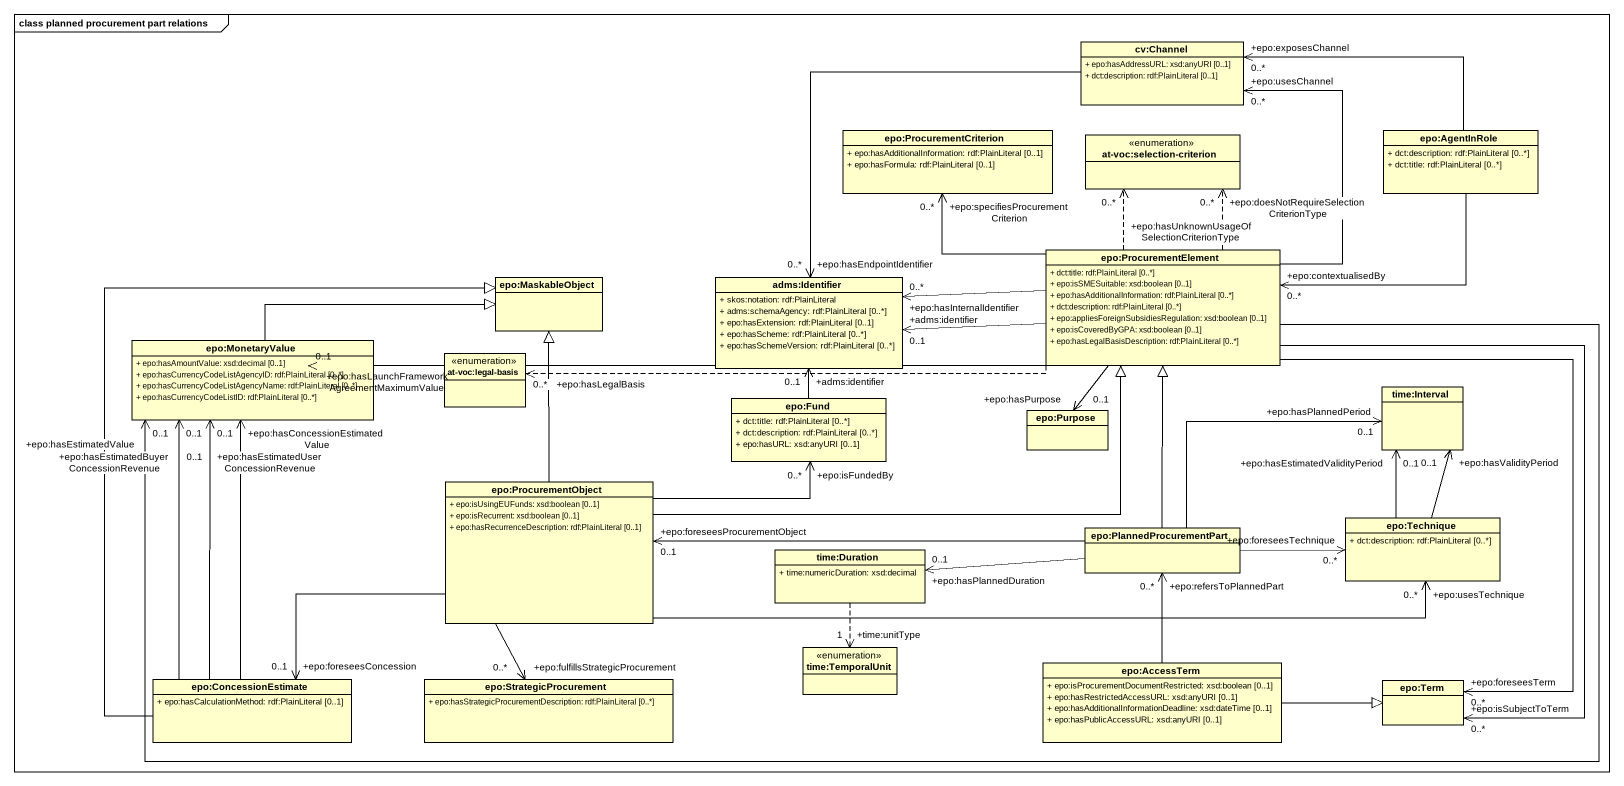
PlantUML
@startuml
mainframe class planned procurement part relations
hide circle
hide empty members
skinparam classAttributeIconSize 0
class "cv:Channel" as cv_Channel {
  + epo:hasAddressURL: xsd:anyURI [0..1]
  + dct:description: rdf:PlainLiteral [0..1]
}
class "epo:ProcurementCriterion" as epo_ProcurementCriterion {
  + epo:hasAdditionalInformation: rdf:PlainLiteral [0..1]
  + epo:hasFormula: rdf:PlainLiteral [0..1]
}
enum "at-voc:selection-criterion" as at_voc_selection_criterion
class "epo:AgentInRole" as epo_AgentInRole {
  + dct:description: rdf:PlainLiteral [0..*]
  + dct:title: rdf:PlainLiteral [0..*]
}
class "epo:MaskableObject" as epo_MaskableObject
class "adms:Identifier" as adms_Identifier {
  + skos:notation: rdf:PlainLiteral
  + adms:schemaAgency: rdf:PlainLiteral [0..*]
  + epo:hasExtension: rdf:PlainLiteral [0..1]
  + epo:hasScheme: rdf:PlainLiteral [0..*]
  + epo:hasSchemeVersion: rdf:PlainLiteral [0..*]
}
class "epo:ProcurementElement" as epo_ProcurementElement {
  + dct:title: rdf:PlainLiteral [0..*]
  + epo:isSMESuitable: xsd:boolean [0..1]
  + epo:hasAdditionalInformation: rdf:PlainLiteral [0..*]
  + dct:description: rdf:PlainLiteral [0..*]
  + epo:appliesForeignSubsidiesRegulation: xsd:boolean [0..1]
  + epo:isCoveredByGPA: xsd:boolean [0..1]
  + epo:hasLegalBasisDescription: rdf:PlainLiteral [0..*]
}
class "epo:MonetaryValue" as epo_MonetaryValue {
  + epo:hasAmountValue: xsd:decimal [0..1]
  + epo:hasCurrencyCodeListAgencyID: rdf:PlainLiteral [0..*]
  + epo:hasCurrencyCodeListAgencyName: rdf:PlainLiteral [0..*]
  + epo:hasCurrencyCodeListID: rdf:PlainLiteral [0..*]
}
enum "at-voc:legal-basis" as at_voc_legal_basis
class "epo:Fund" as epo_Fund {
  + dct:title: rdf:PlainLiteral [0..*]
  + dct:description: rdf:PlainLiteral [0..*]
  + epo:hasURL: xsd:anyURI [0..1]
}
class "time:Interval" as time_Interval
class "epo:Purpose" as epo_Purpose
class "epo:ProcurementObject" as epo_ProcurementObject {
  + epo:isUsingEUFunds: xsd:boolean [0..1]
  + epo:isRecurrent: xsd:boolean [0..1]
  + epo:hasRecurrenceDescription: rdf:PlainLiteral [0..1]
}
class "epo:Technique" as epo_Technique {
  + dct:description: rdf:PlainLiteral [0..*]
}
class "time:Duration" as time_Duration {
  + time:numericDuration: xsd:decimal
}
class "epo:PlannedProcurementPart" as epo_PlannedProcurementPart
enum "time:TemporalUnit" as time_TemporalUnit
class "epo:ConcessionEstimate" as epo_ConcessionEstimate {
  + epo:hasCalculationMethod: rdf:PlainLiteral [0..1]
}
class "epo:StrategicProcurement" as epo_StrategicProcurement {
  + epo:hasStrategicProcurementDescription: rdf:PlainLiteral [0..*]
}
class "epo:AccessTerm" as epo_AccessTerm {
  + epo:isProcurementDocumentRestricted: xsd:boolean [0..1]
  + epo:hasRestrictedAccessURL: xsd:anyURI [0..1]
  + epo:hasAdditionalInformationDeadline: xsd:dateTime [0..1]
  + epo:hasPublicAccessURL: xsd:anyURI [0..1]
}
class "epo:Term" as epo_Term
cv_Channel --> "+epo:hasEndpointIdentifier\n0..*" adms_Identifier
epo_AgentInRole -left-> "+epo:exposesChannel\n0..*" cv_Channel
epo_AgentInRole -left-> "+epo:contextualisedBy\n0..*" epo_ProcurementElement
epo_ProcurementElement -up-> "+epo:usesChannel\n0..*" cv_Channel
epo_ProcurementElement -up-> "+epo:specifiesProcurementCriterion\n0..*" epo_ProcurementCriterion
epo_ProcurementElement .up.> "+epo:doesNotRequireSelectionCriterionType\n0..*" at_voc_selection_criterion
epo_ProcurementElement .up.> "+epo:hasUnknownUsageOfSelectionCriterionType\n0..*" at_voc_selection_criterion
epo_ProcurementElement -left-> "+epo:hasInternalIdentifier\n0..*" adms_Identifier
epo_ProcurementElement -left-> "+adms:identifier\n0..1" adms_Identifier
epo_ProcurementElement -left-> "+epo:hasLaunchFrameworkAgreementMaximumValue\n0..1" epo_MonetaryValue
epo_ProcurementElement -left-> "+epo:hasEstimatedValue\n0..1" epo_MonetaryValue
epo_ProcurementElement .left.> "+epo:hasLegalBasis\n0..*" at_voc_legal_basis
epo_ProcurementElement --> "+epo:hasPurpose\n0..1" epo_Purpose
epo_ProcurementElement --> "+epo:isSubjectToTerm\n0..*" epo_Term
epo_ProcurementElement --> "+epo:foreseesTerm\n0..*" epo_Term
epo_MonetaryValue -right-|> epo_MaskableObject
epo_Fund -up-> "+adms:identifier\n0..1" adms_Identifier
epo_ProcurementObject -up-|> epo_MaskableObject
epo_ProcurementObject -right-|> epo_ProcurementElement
epo_ProcurementObject -right-> "+epo:isFundedBy\n0..*" epo_Fund
epo_ProcurementObject -right-> "+epo:usesTechnique\n0..*" epo_Technique
epo_ProcurementObject -left-> "+epo:foreseesConcession\n0..1" epo_ConcessionEstimate
epo_ProcurementObject --> "+epo:fulfillsStrategicProcurement\n0..*" epo_StrategicProcurement
epo_Technique -up-> "+epo:hasEstimatedValidityPeriod\n0..1" time_Interval
epo_Technique -up-> "+epo:hasValidityPeriod\n0..1" time_Interval
time_Duration ..> "+time:unitType\n1" time_TemporalUnit
epo_PlannedProcurementPart -up-|> epo_ProcurementElement
epo_PlannedProcurementPart -right-> "+epo:hasPlannedPeriod\n0..1" time_Interval
epo_PlannedProcurementPart -left-> "+epo:foreseesProcurementObject\n0..1" epo_ProcurementObject
epo_PlannedProcurementPart -right-> "+epo:foreseesTechnique\n0..*" epo_Technique
epo_PlannedProcurementPart -left-> "+epo:hasPlannedDuration\n0..1" time_Duration
epo_ConcessionEstimate -up-|> epo_MaskableObject
epo_ConcessionEstimate -up-> "+epo:hasConcessionEstimatedValue\n0..1" epo_MonetaryValue
epo_ConcessionEstimate -up-> "+epo:hasEstimatedUserConcessionRevenue\n0..1" epo_MonetaryValue
epo_ConcessionEstimate -up-> "+epo:hasEstimatedBuyerConcessionRevenue\n0..1" epo_MonetaryValue
epo_AccessTerm -up-> "+epo:refersToPlannedPart\n0..*" epo_PlannedProcurementPart
epo_AccessTerm -right-|> epo_Term
@enduml
